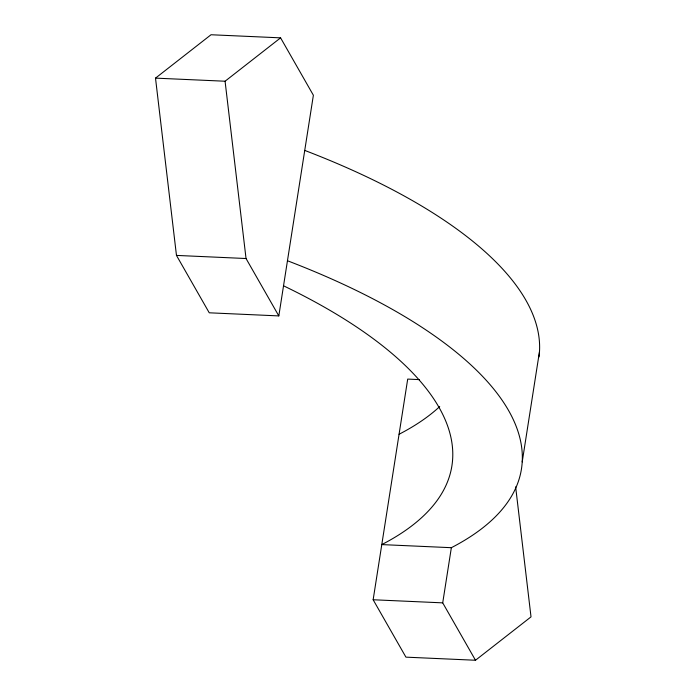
<?xml version="1.0" encoding="UTF-8"?>
<svg xmlns="http://www.w3.org/2000/svg" width="695" height="695" viewBox="0 0 695 695"><rect width="100%" height="100%" fill="white"/><g stroke="black" fill="none" stroke-linecap="round" stroke-linejoin="round"><path stroke-width="1.04" d="M278.817 315.912L313.376 95.241L280.589 37.851L211.028 34.75L155.506 78.127L176.469 255.412L209.247 312.802L278.817 315.912L246.039 258.523L225.076 81.228L280.589 37.851M515.638 486.865L531.015 616.873L475.493 660.25L405.932 657.149L373.145 599.759L407.704 379.088L419.476 379.618M475.493 660.25L442.715 602.86L451.35 547.695A523.578 195.286 8.9 0 0 287.452 260.747M522.214 461.914L539.494 351.583M155.506 78.127L225.076 81.228M176.469 255.412L246.039 258.523M451.35 547.695L381.79 544.593A523.578 195.286 8.9 0 0 283.569 285.819M373.145 599.759L442.715 602.86M439.718 406.558A523.578 195.286 8.9 0 1 399.069 434.253M304.731 150.407A523.578 195.286 8.9 0 1 538.981 356.943"/></g></svg>
